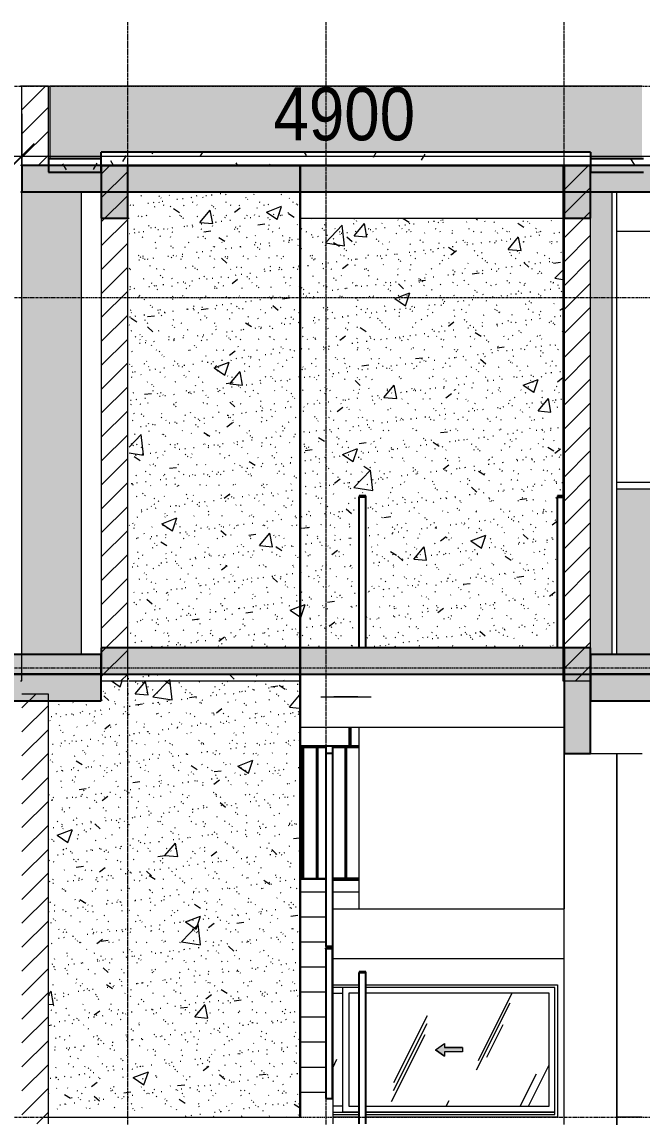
# Model space of a CAD drawing. Header units: millimetres. Extents: x 25061 to 259291, y -8723 to 35400.
# Drawn here: x 114153 to 118842, y 26000 to 34286 of the extents above; entities that cross this region are included whole.
import ezdxf

# ---------------------------------------------------------------- set-up
doc = ezdxf.new("R2010")
doc.units = ezdxf.units.MM
for name, pattern in [('1 NÉT CALL OUT', [6, 3, -3]), ('Centre', [31.75, 6.35, -4.7625, 15.875, -4.7625]), ('Grid Line', [22.225, 12.7, -3.175, 3.175, -3.175])]:
    doc.linetypes.add(name, pattern=pattern)
for name, color, linetype, lineweight in [('0-1', 7, 'Continuous', 5), ('A-ANNO-DIMS', 211, 'Continuous', 9), ('A-ANNO-DIMS-160', 211, 'Continuous', 9), ('A-DETL-GENF', 92, 'Continuous', 9), ('A-FLOR-1', 10, 'Continuous', 25), ('A-FLOR-3', 192, 'Continuous', 25), ('A-FLOR-LEVL-2', 51, 'Centre', 9), ('A-FLOR-PATT-1', 7, 'Continuous', 9), ('A-FLOR-PATT-3', 8, 'Continuous', 9), ('A-GLAZ', 151, 'Continuous', 9), ('A-GLAZ-1', 7, '1 NÉT CALL OUT', 9), ('A-GLAZ-2', 151, '1 NÉT CALL OUT', 9), ('A-WALL', 113, 'Continuous', 9), ('A-WALL-1', 113, 'Continuous', 18), ('A-WALL-PATT-3', 111, 'Continuous', 5), ('A-WALL-PATT-4', 111, 'Continuous', 9), ('E-LITE-EQPM', 33, 'Continuous', 9), ('I-WALL', 2, 'Continuous', 9), ('I-WALL-3', 2, 'Continuous', 18), ('S-BEAM-1', 12, 'Continuous', 5), ('S-BEAM-2', 10, 'Continuous', 25), ('S-BEAM-3', 7, 'Continuous', 9), ('S-COLS-1', 7, 'Continuous', 9), ('S-GRID-1', 1, 'Grid Line', 9), ('S-STRS', 31, 'Continuous', 9)]:
    doc.layers.add(name, color=color, linetype=linetype, lineweight=lineweight)
doc.styles.add('UTM Avo', font='', dxfattribs={"width": 0.9, "height": 400})
doc.styles.get('UTM Avo').set_extended_font_data('UTM Avo')
doc.dimstyles.new('1_Dim_chi_tiet_2_5', dxfattribs={"dimscale": 304.8, "dimtxt": 399.720379, "dimasz": 0.629921, "dimexe": 0.524934, "dimexo": 0.0625, "dimgap": 0.052493, "dimtad": 1, "dimdec": 0, "dimrnd": 5, "dimzin": 0, "dimdsep": 46, "dimtxsty": 'UTM Avo', "dimblk1": 'OBLIQUE', "dimblk2": 'OBLIQUE', "dimsah": 1, "dimcen": 0.09, "dimdle": 0.524934, "dimazin": 0, "dimtfac": 1, "dimtdec": 4, "dimtix": 1, "dimtmove": 0, "dimatfit": 3, "dimfxl": 1.049869, "dimfxlon": 1, "dimtvp": 1, "dimtolj": 1, "dimtzin": 0, "dimarcsym": 2})
pattern_1 = [(0, (81080.3, 14125), (650.24, 162.56), [53.645, -434.035, 53.645, -434.035, -2600.96]), (0, (81080.3, 14125), (650.24, 162.56), [-975.36, 53.645, -921.715, 53.645, -434.035, -1137.92]), (0, (81080.3, 14125), (650.24, 162.56), [-2438.4, 53.645, -271.475, 53.645, -759.155]), (120, (81324.14, 14206.28), (-465.9011, 481.84436), [53.645, -434.035, 53.645, -3034.995]), (120, (81324.14, 14206.28), (-465.9011, 481.84436), [-541.325, -434.035, 53.645, -921.715, -1625.6]), (120, (81324.14, 14206.28), (-465.9011, 481.84436), [-1950.72, 53.645, -434.035, 53.645, -1084.275]), (120, (81324.14, 14206.28), (-465.9011, 481.84436), [-2492.045, -271.475, 53.645, -759.155]), (240, (81405.42, 14531.4), (-184.3389, -644.40436), [53.645, -434.035, 53.645, -3034.995]), (240, (81405.42, 14531.4), (-184.3389, -644.40436), [-541.325, -434.035, 53.645, -921.715, -1625.6]), (240, (81405.42, 14531.4), (-184.3389, -644.40436), [-1950.72, 53.645, -434.035, 53.645, -1084.275]), (240, (81405.42, 14531.4), (-184.3389, -644.40436), [-2492.045, -271.475, 53.645, -759.155])]
pattern_2 = [(45, (81080.3, 14125), (-90.50967, 90.50967), [])]
pattern_3 = [(45, (81080.3, 14125), (-84.8528, 84.8528), [])]
pattern_4 = [(50, (81080.3, 14125), (1165.978, -102.01), [121.92, -1341.12]), (355, (81080.3, 14125), (-225.554, 1222.763), [97.536, -1072.896]), (100.451, (81177.5, 14116.5), (940.433, 1120.746), [103.616, -1139.776]), (46.184, (81080.3, 14450.1), (1734.906, -269.074), [182.88, -2011.68]), (96.636, (81224.9, 14427.7), (1519.38, 1583.536), [155.424, -1709.665]), (351.184, (81080.3, 14450.1), (1519.39, 1583.52), [146.304, -1609.344]), (21, (81242.9, 14368.8), (970.332, -654.498), [121.92, -1341.12]), (326, (81242.9, 14368.8), (395.533, 1178.804), [97.536, -1072.896]), (71.451, (81323.7, 14314.3), (1365.87, 524.296), [103.616, -1139.776]), (37.5, (81080.3, 14125), (19.767, 541.1527), [53.645, -1006.246, 53.645, -1035.507, -1076.96]), (37.5, (81080.3, 14125), (19.767, 541.1527), [-2149.043, 53.645, -1023.315]), (7.5, (81080.3, 14125), (427.646, 641.156), [53.645, -567.334, 53.645, -981.862, -410.464]), (7.5, (81080.3, 14125), (427.646, 641.156), [-1656.486, 53.645, -356.819]), (327.5, (80717.8, 14125), (867.782, -36.665), [53.645, -352.755, 53.645, -1214.323, -1682.496]), (327.5, (80717.8, 14125), (867.782, -36.665), [-1674.368, 53.645, -1628.85]), (317.5, (80555.2, 14125), (948.028, 162.731), [53.645, -474.675, 53.645, -788.416, -1194.816]), (317.5, (80555.2, 14125), (948.028, 162.731), [-1370.38, 53.645, -1141.17])]
pattern_5 = [(37.5, (81080.3, 14125), (-5.1206, 156.61216), [5.364, -118.181, 5.364, -132.812, -132.08]), (37.5, (81080.3, 14125), (-5.1206, 156.61216), [-261.722, 5.364, -126.716]), (7.5, (81080.3, 14125), (143.847, 229.3842), [5.364, -61.285, 5.364, -105.989, -42.672]), (7.5, (81080.3, 14125), (143.847, 229.3842), [-178.003, 5.364, -37.308]), (327.5, (80980.33, 14125), (253.11758, 0.46008), [5.364, -35.276, 5.364, -140.94, -191.008]), (327.5, (80980.33, 14125), (253.11758, 0.46008), [-186.944, 5.364, -185.644]), (317.5, (80980.33, 14125), (244.3381, 71.3376), [5.364, -14.956, 5.364, -90.546, -109.728]), (317.5, (80980.33, 14125), (244.3381, 71.3376), [-116.23, 5.364, -104.364])]
pattern_6 = [(63.435, (82989.9, 14236.3), (-0.002, 1625.6), [567.96, -3066.99]), (63.435, (81364.3, 14236.3), (-0.002, 1625.6), [567.96, -3066.99]), (63.435, (83768.1, 14550.35), (-0.002, 1625.6), [567.96, -3066.99]), (63.435, (82142.5, 14550.35), (-0.002, 1625.6), [567.96, -3066.99]), (63.435, (83650.3, 14439.5), (-0.002, 1625.6), [567.96, -3066.99]), (63.435, (82024.7, 14439.5), (-0.002, 1625.6), [567.96, -3066.99]), (63.435, (83530.26, 15074.4), (-0.002, 1625.6), [276.055, -3358.896]), (63.435, (81904.66, 15074.4), (-0.002, 1625.6), [276.055, -3358.896]), (63.435, (83451.74, 14976.15), (-0.002, 1625.6), [567.96, -3066.99]), (63.435, (81826.14, 14976.15), (-0.002, 1625.6), [567.96, -3066.99]), (63.435, (83465.6, 15046.7), (-0.002, 1625.6), [567.96, -3066.99]), (63.435, (81840, 15046.7), (-0.002, 1625.6), [567.96, -3066.99]), (63.435, (82809.74, 14737.2), (-0.002, 1625.6), [567.96, -3066.99]), (63.435, (81184.14, 14737.2), (-0.002, 1625.6), [567.96, -3066.99]), (63.435, (82823.6, 14820.35), (-0.002, 1625.6), [567.96, -3066.99]), (63.435, (81198, 14820.35), (-0.002, 1625.6), [567.96, -3066.99]), (63.435, (82827.3, 14880.3), (-0.002, 1625.6), [567.96, -3066.99]), (63.435, (81201.7, 14880.3), (-0.002, 1625.6), [567.96, -3066.99])]

# ---------------------------------------------------------------- blocks, each defined once
blk = doc.blocks.new('NCV_TKTC_KET CAU_rvt-1-TKCS_MẶT CẮT 1')
at = {"layer": 'A-FLOR-PATT-1'}
h = blk.add_hatch(color=256, dxfattribs=at)
h.paths.add_polyline_path([(41852.4, 33000), (46752.4, 33000), (46752.4, 33200), (41852.4, 33200)])
h.paths.add_polyline_path([(119052.6, 33000), (119052.6, 33200), (114152.6, 33200), (114152.6, 33000), (118741.2, 33000)])
h = blk.add_hatch(color=256, dxfattribs=at)
h.paths.add_polyline_path([(42452.6, 29350), (46152.6, 29350), (46152.6, 29550), (42452.6, 29550), (42452.6, 29517.7)])
h.paths.add_polyline_path([(118452.6, 29350), (118452.6, 29550), (114752.6, 29550), (114752.6, 29350), (118341.3, 29350)])
h = blk.add_hatch(color=256, dxfattribs=at)
h.paths.add_polyline_path([(33652.6, 29150), (42452.6, 29150), (42452.6, 29350), (33652.6, 29350), (33652.6, 29213.6)])
h.paths.add_polyline_path([(127252.6, 29150), (127252.6, 29350), (118452.6, 29350), (118452.6, 29150), (126740, 29150)])
h.paths.add_polyline_path([(46152.6, 29150), (54952.6, 29150), (54952.6, 29350), (46152.6, 29350), (46152.6, 29213.6)])
h.paths.add_polyline_path([(114752.6, 29150), (114752.6, 29350), (105952.6, 29350), (105952.6, 29150), (114741.9, 29150)])
at = {"layer": 'S-BEAM-1'}
for points in [[(114952.6, 32800), (114952.6, 33200), (114752.6, 33200), (114752.6, 32800)], [(118452.6, 32800), (118452.6, 33200), (118252.6, 33200), (118252.6, 32800)], [(118452.6, 28750), (118452.6, 29550), (118252.6, 29550), (118252.6, 28750), (118341.3, 28750)]]:
    blk.add_hatch(color=256, dxfattribs=at).paths.add_polyline_path(points)
at = {"layer": 'A-FLOR-1'}
for p, q in [((119052.6, 33200), (114152.6, 33200)), ((114152.6, 33200), (114152.6, 33000)), ((114152.6, 33000), (119052.6, 33000)), ((118452.6, 29550), (114752.6, 29550)), ((114752.6, 29550), (114752.6, 29350)), ((118452.6, 29350), (118452.6, 29550)), ((114752.6, 29350), (105952.6, 29350)), ((114752.6, 29150), (114752.6, 29350)), ((114752.6, 29350), (118452.6, 29350)), ((127252.6, 29350), (118452.6, 29350)), ((118452.6, 29350), (118452.6, 29150)), ((105952.6, 29150), (114752.6, 29150)), ((118452.6, 29150), (127252.6, 29150))]:
    blk.add_line(p, q, dxfattribs=at)
at = {"layer": 'S-BEAM-2'}
for p, q in [((114952.6, 33200), (114752.6, 33200)), ((114752.6, 33200), (114752.6, 32800)), ((114952.6, 32800), (114952.6, 33200)), ((118452.6, 33200), (118252.6, 33200)), ((118252.6, 33200), (118252.6, 32800)), ((118452.6, 32800), (118452.6, 33200)), ((114752.6, 32800), (114952.6, 32800)), ((118252.6, 32800), (118452.6, 32800)), ((118452.6, 29550), (118252.6, 29550)), ((118252.6, 29550), (118252.6, 28750)), ((118452.6, 28750), (118452.6, 29550)), ((118252.6, 28750), (118452.6, 28750))]:
    blk.add_line(p, q, dxfattribs=at)
at = {"layer": 'S-BEAM-3'}
for p, q in [((114952.6, 32800), (114962.6, 32800)), ((116262.6, 32800), (118242.6, 32800)), ((122542.6, 32700), (118652.6, 32700)), ((116262.6, 28950), (118252.6, 28950)), ((118452.6, 28750), (118842.5, 28750)), ((116262.6, 27800), (116452.2, 27800)), ((116502.6, 27200), (118252.6, 27200))]:
    blk.add_line(p, q, dxfattribs=at)
at = {"layer": 'S-COLS-1'}
for p, q in [((118652.6, 29500), (118652.6, 33000)), ((118252.6, 25950), (118252.6, 28750)), ((118652.6, 25900), (118652.6, 28750))]:
    blk.add_line(p, q, dxfattribs=at)
blk = doc.blocks.new('Railing - 10mm-758696-TKCS_MẶT CẮT 1')
at = {"layer": ''}
for p, q in [((44297.8, 27805.3), (44297.8, 28795.3)), ((44307.8, 28795.3), (44307.8, 27805.3))]:
    blk.add_line(p, q, dxfattribs=at)
blk = doc.blocks.new('Railing - 50 x 10mm-3757195-TKCS_MẶT CẮT 1')
at = {"layer": ''}
for p, q in [((42703.4, 30691.3), (42662.6, 30691.3)), ((42703.4, 29550), (42703.4, 30691.3))]:
    blk.add_line(p, q, dxfattribs=at)
blk = doc.blocks.new('Railing - Railing-947890-TKCS_MẶT CẮT 1')
at = {"layer": ''}
blk.add_line((116262.6, 27805.3), (116452.2, 27805.3), dxfattribs=at)
at = {"extrusion": (0, 0, -1), "zscale": -1}
for name, p in [('Railing - 50 x 10mm-3757195-TKCS_MẶT CẮT 1', (-160905.1, 0)), ('Railing - 10mm-758696-TKCS_MẶT CẮT 1', (-160580.2, 0)), ('Railing - 10mm-758696-TKCS_MẶT CẮT 1', (-160688.5, 0)), ('Railing - 10mm-758696-TKCS_MẶT CẮT 1', (-160905.1, 0))]:
    blk.add_blockref(name, p, dxfattribs=at)
blk = doc.blocks.new('Railing - 50 x 10mm-V9-TKCS_MẶT CẮT 1')
at = {"layer": ''}
for p, q in [((44152.6, 30691.3), (44202.6, 30691.3)), ((44152.6, 29550), (44152.6, 30691.3)), ((44202.6, 29550), (44202.6, 30691.3))]:
    blk.add_line(p, q, dxfattribs=at)
blk = doc.blocks.new('Railing - 50 x 10mm-3757193-TKCS_MẶT CẮT 1')
at = {"layer": ''}
for p, q in [((44403, 27277.1), (44403, 27273.5)), ((44403, 27273.5), (44453, 27273.5)), ((44403, 26139.5), (44403, 27273.5)), ((44453, 27273.5), (44453, 27277.1)), ((44453, 27273.5), (44453, 26139.5)), ((44453, 26139.5), (44403, 26139.5))]:
    blk.add_line(p, q, dxfattribs=at)
blk = doc.blocks.new('Railing - Railing-947894-TKCS_MẶT CẮT 1')
at = {"layer": ''}
for p, q in [((116702.2, 27805.3), (116502.2, 27805.3)), ((116502.2, 27795.3), (116702.2, 27795.3))]:
    blk.add_line(p, q, dxfattribs=at)
at = {"extrusion": (0, 0, -1), "zscale": -1}
for name in ['Railing - 50 x 10mm-V9-TKCS_MẶT CẮT 1', 'Railing - 50 x 10mm-3757193-TKCS_MẶT CẮT 1']:
    blk.add_blockref(name, (-160905.1, 0), dxfattribs=at)
blk = doc.blocks.new('Top Rail Type - Top Rail_Internal_-947906-TKCS_MẶT CẮT 1')
at = {"layer": ''}
for p, q in [((118242.6, 30700), (118201.8, 30700)), ((118201.8, 30700), (118201.8, 30691.3)), ((116452.2, 28805.3), (116262.6, 28805.3)), ((116452.2, 28795.3), (116262.6, 28795.3)), ((116702.2, 28805.3), (116637.6, 28805.3)), ((116702.2, 28795.3), (116637.6, 28795.3))]:
    blk.add_line(p, q, dxfattribs=at)
blk = doc.blocks.new('Top Rail Type - Top Rail_Internal_-947922-TKCS_MẶT CẮT 1')
at = {"layer": ''}
for p, q in [((116752.6, 30700), (116702.6, 30700)), ((116702.6, 30700), (116702.6, 30691.3)), ((116752.6, 30691.3), (116752.6, 30700)), ((116627.6, 28950), (116627.6, 28805.3)), ((116637.6, 28950), (116637.6, 28795.3)), ((116452.2, 28750.9), (116452.2, 28805.3)), ((116502.2, 28805.3), (116452.2, 28805.3)), ((116502.2, 28805.3), (116502.2, 28750.9)), ((116577.2, 28805.3), (116502.2, 28805.3)), ((116577.2, 28795.3), (116502.2, 28795.3)), ((116627.6, 28805.3), (116577.2, 28805.3)), ((116637.6, 28795.3), (116577.2, 28795.3)), ((116452.2, 27289.5), (116452.2, 28750.9)), ((116502.2, 28750.9), (116452.2, 28750.9)), ((116502.2, 28750.9), (116502.2, 27289.5)), ((116452.2, 27289.5), (116452.2, 27277.1)), ((116502.2, 27289.5), (116452.2, 27289.5)), ((116452.2, 27277.1), (116502.2, 27277.1)), ((116502.2, 27277.1), (116502.2, 27289.5))]:
    blk.add_line(p, q, dxfattribs=at)
blk = doc.blocks.new('Railing - 50 x 10mm-952828-TKCS_MẶT CẮT 1')
at = {"layer": ''}
for p, q in [((44152.6, 27091.3), (44202.6, 27091.3)), ((44152.6, 25950), (44152.6, 27091.3)), ((44202.6, 25950), (44202.6, 27091.3))]:
    blk.add_line(p, q, dxfattribs=at)
blk = doc.blocks.new('Railing - 50 x 10mm-952826-TKCS_MẶT CẮT 1')
at = {"layer": ''}
for p, q in [((44403, 23876.5), (44403, 23872.9)), ((44403, 23872.9), (44453, 23872.9)), ((44403, 22738.9), (44403, 23872.9)), ((44453, 23872.9), (44453, 23876.5)), ((44453, 23872.9), (44453, 22738.9)), ((44453, 22738.9), (44403, 22738.9))]:
    blk.add_line(p, q, dxfattribs=at)
blk = doc.blocks.new('Railing - Railing-948113-TKCS_MẶT CẮT 1')
at = {"layer": ''}
for p, q in [((116702.2, 24400), (116502.2, 24400)), ((116502.2, 24390), (116702.2, 24390))]:
    blk.add_line(p, q, dxfattribs=at)
at = {"extrusion": (0, 0, -1), "zscale": -1}
for name in ['Railing - 50 x 10mm-952828-TKCS_MẶT CẮT 1', 'Railing - 50 x 10mm-952826-TKCS_MẶT CẮT 1']:
    blk.add_blockref(name, (-160905.1, 0), dxfattribs=at)
blk = doc.blocks.new('Top Rail Type - Top Rail_Internal_-948122-TKCS_MẶT CẮT 1')
at = {"layer": ''}
for p, q in [((116752.6, 10100), (116702.6, 10100)), ((116702.6, 10100), (116702.6, 10091.3)), ((116752.6, 10091.3), (116752.6, 10100)), ((116452.2, 6888.9), (116452.2, 8350)), ((116502.2, 8350), (116502.2, 6888.9)), ((116452.2, 6888.9), (116452.2, 6876.5)), ((116502.2, 6888.9), (116452.2, 6888.9)), ((116502.2, 6876.5), (116502.2, 6888.9)), ((116452.2, 6876.5), (116502.2, 6876.5))]:
    blk.add_line(p, q, dxfattribs=at)
blk = doc.blocks.new('1_FAMILY RVT - W01-WxH 1000x3200-V122-TKCS_MẶT CẮT 1')
at = {"layer": 'A-GLAZ'}
h = blk.add_hatch(dxfattribs=at)
h.set_pattern_fill('FP_2', color=256, style=0, pattern_type=2)
h.set_pattern_definition(pattern_6)
h.paths.add_polyline_path([(116541.6, 26082.6), (116580.3, 26082.6), (116580.3, 26936.5), (116502.6, 26936.5), (116502.6, 26082.6)])
h = blk.add_hatch(dxfattribs=at)
h.set_pattern_fill('FP_2', color=256, style=0, pattern_type=2)
h.set_pattern_definition(pattern_6)
h.paths.add_polyline_path([(117348.1, 26082.6), (118139.1, 26082.6), (118139.1, 26936.5), (116752.6, 26936.5), (116752.6, 26082.6), (117280.3, 26082.6)])
h.paths.add_polyline_path([(116624.8, 26082.6), (116702.6, 26082.6), (116702.6, 26936.5), (116624.8, 26936.5), (116624.8, 26087.6)])
h.paths.add_polyline_path([(117348.1, 26462.1), (117280.3, 26509.5), (117348.1, 26557), (117348.1, 26526.5), (117483.5, 26526.5), (117483.5, 26492.6), (117348.1, 26492.6)])
at = {"layer": 'A-GLAZ-2'}
blk.add_hatch(color=256, dxfattribs=at).paths.add_polyline_path([(117348.1, 26462.1), (117348.1, 26492.6), (117483.5, 26492.6), (117483.5, 26526.5), (117348.1, 26526.5), (117348.1, 26557), (117280.3, 26509.5)])
at = {"layer": 'A-DETL-GENF'}
for p, q in [((117280.3, 26509.5), (117348.1, 26557)), ((117280.3, 26509.5), (117348.1, 26557)), ((117348.1, 26557), (117348.1, 26526.5)), ((117348.1, 26557), (117348.1, 26526.5)), ((117348.1, 26526.5), (117483.5, 26526.5)), ((117483.5, 26526.5), (117348.1, 26526.5)), ((117483.5, 26526.5), (117483.5, 26492.6)), ((117483.5, 26526.5), (117483.5, 26492.6)), ((117348.1, 26462.1), (117280.3, 26509.5)), ((117280.3, 26509.5), (117348.1, 26462.1)), ((117483.5, 26492.6), (117348.1, 26492.6)), ((117348.1, 26492.6), (117348.1, 26462.1)), ((117483.5, 26492.6), (117348.1, 26492.6)), ((117348.1, 26492.6), (117348.1, 26462.1))]:
    blk.add_line(p, q, dxfattribs=at)
at = {"layer": 'A-GLAZ'}
for p, q in [((116502.6, 27000), (116702.6, 27000)), ((116702.6, 26981), (116502.6, 26981)), ((116502.6, 26936.5), (116580.3, 26936.5)), ((116580.3, 26038.1), (116580.3, 26981)), ((116702.6, 26936.5), (116624.8, 26936.5)), ((116624.8, 26936.5), (116624.8, 26082.6)), ((116752.6, 27000), (118202.6, 27000)), ((118183.5, 26981), (116752.6, 26981)), ((118139.1, 26936.5), (116752.6, 26936.5)), ((118139.1, 26082.6), (118139.1, 26936.5)), ((118183.5, 26019), (118183.5, 26981)), ((118202.6, 27000), (118202.6, 26000)), ((116580.3, 26082.6), (116502.6, 26082.6)), ((116502.6, 26038.1), (116702.6, 26038.1)), ((116502.6, 26019), (116702.6, 26019)), ((116702.6, 26038.1), (116580.3, 26038.1)), ((116624.8, 26082.6), (116702.6, 26082.6)), ((116752.6, 26082.6), (118139.1, 26082.6)), ((116752.6, 26038.1), (118183.5, 26038.1)), ((118183.5, 26038.1), (116752.6, 26038.1)), ((116752.6, 26019), (118183.5, 26019)), ((116702.6, 26000), (116502.6, 26000)), ((118202.6, 26000), (116752.6, 26000))]:
    blk.add_line(p, q, dxfattribs=at)
blk = doc.blocks.new('LIC_03 - LIC_03-ĐÈN LED ỐP TRẦN CHỐNG BỤI_ 1x24w_ ÁNH SÁNG TRẮNG 6000k-4362326-TKCS_MẶT CẮT 1')
at = {"layer": 'E-LITE-EQPM'}
for p, q in [((116412.6, 29180), (116792.6, 29180)), ((116692.6, 29180), (116512.6, 29180)), ((116512.6, 29180), (116692.6, 29180)), ((116741.5, 29180), (116741.5, 29180))]:
    blk.add_line(p, q, dxfattribs=at)
blk = doc.blocks.new('DIMBLOCK46-TKCS_MẶT CẮT 1')
at = {"layer": 'A-ANNO-DIMS-160'}
for p, q in [((105952.6, 33590.3), (105952.6, 33110.3)), ((105952.6, 33270.3), (105952.6, 33590.3)), ((114152.6, 33590.3), (114152.6, 33110.3)), ((114152.6, 33270.3), (114152.6, 33590.3)), ((105792.6, 33270.3), (114152.6, 33270.3))]:
    blk.add_line(p, q, dxfattribs=at)
at = {"layer": 'A-ANNO-DIMS-160', "lineweight": 25}
for p, q in [((105952.6, 33270.3), (106048.6, 33366.3)), ((114152.6, 33270.3), (114248.6, 33366.3)), ((105952.6, 33270.3), (105856.6, 33174.3)), ((114152.6, 33270.3), (114056.6, 33174.3))]:
    blk.add_line(p, q, dxfattribs=at)
at = {"layer": 'A-ANNO-DIMS-160', "color": 0, "insert": (109504.8, 33789.9), "char_height": 400, "width": 1314.636, "attachment_point": 1, "line_spacing_factor": 1.110334, "style": 'UTM Avo'}
blk.add_mtext('8200', dxfattribs=at)
blk = doc.blocks.new('_Oblique')
at = {"color": 0, "linetype": 'ByBlock', "lineweight": -2}
blk.add_line((-0.5, -0.5), (0.5, 0.5), dxfattribs=at)
blk = doc.blocks.new('DIMBLOCK47-TKCS_MẶT CẮT 1')
at = {"layer": 'A-ANNO-DIMS-160'}
for p, q in [((114152.6, 33590.3), (114152.6, 33110.3)), ((114152.6, 33270.3), (114152.6, 33590.3)), ((119052.6, 33590.3), (119052.6, 33110.3)), ((119052.6, 33270.3), (119052.6, 33590.3)), ((114152.6, 33270.3), (119052.6, 33270.3))]:
    blk.add_line(p, q, dxfattribs=at)
at = {"layer": 'A-ANNO-DIMS-160', "lineweight": 25}
for p, q in [((114152.6, 33270.3), (114248.6, 33366.3)), ((119052.6, 33270.3), (119148.6, 33366.3)), ((114152.6, 33270.3), (114056.6, 33174.3)), ((119052.6, 33270.3), (118956.6, 33174.3))]:
    blk.add_line(p, q, dxfattribs=at)
at = {"layer": 'A-ANNO-DIMS-160', "color": 0, "insert": (116054.8, 33789.9), "char_height": 400, "width": 1314.636, "attachment_point": 1, "line_spacing_factor": 1.110334, "style": 'UTM Avo'}
blk.add_mtext('4900', dxfattribs=at)

msp = doc.modelspace()

# ---------------------------------------------------------------- hatches: boundary and pattern name
at = {"layer": 'A-FLOR-PATT-3'}
h = msp.add_hatch(dxfattribs=at)
h.set_pattern_fill('FP_1', color=256, style=0, pattern_type=2)
h.set_pattern_definition(pattern_1)
h.paths.add_polyline_path([(114752.6, 33150), (114752.6, 33250), (114352.6, 33250), (114352.6, 33150)])
h.paths.add_polyline_path([(118852.6, 33150), (118852.6, 33250), (118452.6, 33250), (118452.6, 33150), (118741.2, 33150)])
h = msp.add_hatch(dxfattribs=at)
h.set_pattern_fill('FP_1', color=256, style=0, pattern_type=2)
h.set_pattern_definition(pattern_1)
h.paths.add_polyline_path([(114752.6, 33200), (118452.6, 33200), (118452.6, 33300), (114752.6, 33300)])
h = msp.add_hatch(dxfattribs=at)
h.set_pattern_fill('FP_1', color=256, style=0, pattern_type=2)
h.set_pattern_definition(pattern_1)
h.paths.add_polyline_path([(54751.6, 29350), (54752.6, 29350), (54751.6, 29500), (46152.6, 29500), (46152.6, 29350), (51552.1, 29350)])
h.paths.add_polyline_path([(127052.6, 29350), (127052.6, 29500), (118452.6, 29500), (118452.6, 29350), (125140.2, 29350)])
h.paths.add_polyline_path([(35554.7, 29350), (42452.6, 29350), (42452.6, 29500), (33852.6, 29500), (33852.6, 29350)])
h.paths.add_polyline_path([(114752.6, 29350), (114752.6, 29500), (106152.6, 29500), (106152.6, 29350), (112342.3, 29350)])
at = {"layer": 'A-WALL-PATT-3'}
for points in [[(114152.6, 29500), (114602.4, 29500), (114602.4, 33000), (114152.6, 33000), (114152.6, 31646.4)], [(118469.7, 29500), (118602.6, 29500), (118602.6, 33000), (118452.6, 33000), (118452.6, 29500), (118462.6, 29500)], [(118602.6, 29500), (118612.6, 29500), (118612.6, 33000), (118602.6, 33000), (118602.6, 29821.8)], [(118652.6, 29500), (122542.6, 29500), (122542.6, 30750), (118652.6, 30750), (118652.6, 29550)]]:
    msp.add_hatch(color=256, dxfattribs=at).paths.add_polyline_path(points)
at = {"layer": 'A-WALL-PATT-4'}
h = msp.add_hatch(dxfattribs=at)
h.set_pattern_fill('FP_8', color=256, style=0, pattern_type=2)
h.set_pattern_definition(pattern_2)
h.paths.add_polyline_path([(114352.6, 33200), (114352.6, 33800), (114152.6, 33800), (114152.6, 33200)])
msp.add_hatch(color=256, dxfattribs=at).paths.add_polyline_path([(118842.6, 33250), (118842.6, 33800), (114362.6, 33800), (114362.6, 33250), (114752.6, 33250), (114752.6, 33300), (118452.6, 33300), (118452.6, 33250), (118741.2, 33250)])
h = msp.add_hatch(dxfattribs=at)
h.set_pattern_fill('FP_8', color=256, style=0, pattern_type=2)
h.set_pattern_definition(pattern_2)
h.paths.add_polyline_path([(114952.6, 29300), (114952.6, 33200), (114752.6, 33200), (114752.6, 29300)])
h = msp.add_hatch(dxfattribs=at)
h.set_pattern_fill('FP_3', color=256, style=0, pattern_type=2)
h.set_pattern_definition(pattern_3)
h.paths.add_polyline_path([(116262.6, 29300), (116262.6, 33200), (116252.6, 33200), (116252.6, 29300)])
h = msp.add_hatch(dxfattribs=at)
h.set_pattern_fill('FP_3', color=256, style=0, pattern_type=2)
h.set_pattern_definition(pattern_3)
h.paths.add_polyline_path([(118242.6, 29300), (118252.6, 29300), (118252.6, 33200), (118242.6, 33200), (118242.6, 29821.8)])
h = msp.add_hatch(dxfattribs=at)
h.set_pattern_fill('FP_8', color=256, style=0, pattern_type=2)
h.set_pattern_definition(pattern_2)
h.paths.add_polyline_path([(118452.6, 29300), (118452.6, 33200), (118252.6, 33200), (118252.6, 29300), (118341.3, 29300)])
h = msp.add_hatch(dxfattribs=at)
h.set_pattern_fill('FP_4', color=256, style=0, pattern_type=2)
h.set_pattern_definition(pattern_4)
h.paths.add_polyline_path([(114962.6, 29300), (116252.6, 29300.2), (116252.6, 29350), (114962.6, 29350)])
h.paths.add_polyline_path([(115541.8, 29550), (116252.6, 29550), (116252.6, 33000), (114962.6, 33000), (114962.6, 29550)])
h = msp.add_hatch(dxfattribs=at)
h.set_pattern_fill('FP_5', color=256, style=0, pattern_type=2)
h.set_pattern_definition(pattern_5)
h.paths.add_polyline_path([(114962.6, 29300), (116252.6, 29300.2), (116252.6, 29350), (114962.6, 29350)])
h.paths.add_polyline_path([(115541.8, 29550), (116252.6, 29550), (116252.6, 33000), (114962.6, 33000), (114962.6, 29550)])
h = msp.add_hatch(dxfattribs=at)
h.set_pattern_fill('FP_4', color=256, style=0, pattern_type=2)
h.set_pattern_definition(pattern_4)
h.paths.add_polyline_path([(116262.6, 29550), (116702.6, 29550), (116702.6, 30700), (116752.6, 30700), (116752.6, 29550), (118201.8, 29550), (118201.8, 30700), (118242.6, 30700), (118242.6, 32800), (116262.6, 32800), (116262.6, 31646.4)])
h = msp.add_hatch(dxfattribs=at)
h.set_pattern_fill('FP_5', color=256, style=0, pattern_type=2)
h.set_pattern_definition(pattern_5)
h.paths.add_polyline_path([(116262.6, 29550), (116702.6, 29550), (116702.6, 30700), (116752.6, 30700), (116752.6, 29550), (118201.8, 29550), (118201.8, 30700), (118242.6, 30700), (118242.6, 32800), (116262.6, 32800), (116262.6, 31646.4)])
h = msp.add_hatch(dxfattribs=at)
h.set_pattern_fill('FP_4', color=256, style=0, pattern_type=2)
h.set_pattern_definition(pattern_4)
h.paths.add_polyline_path([(116252.6, 26000), (116252.6, 29350), (114952.6, 29350), (114952.6, 29300), (114752.6, 29300), (114752.6, 29150), (114352.6, 29150), (114352.6, 26000), (115541.8, 26000)])
h = msp.add_hatch(dxfattribs=at)
h.set_pattern_fill('FP_5', color=256, style=0, pattern_type=2)
h.set_pattern_definition(pattern_5)
h.paths.add_polyline_path([(116252.6, 26000), (116252.6, 29350), (114952.6, 29350), (114952.6, 29300), (114752.6, 29300), (114752.6, 29150), (114352.6, 29150), (114352.6, 26000), (115541.8, 26000)])
h = msp.add_hatch(dxfattribs=at)
h.set_pattern_fill('FP_3', color=256, style=0, pattern_type=2)
h.set_pattern_definition(pattern_3)
h.paths.add_polyline_path([(116252.6, 26000), (116262.6, 26000), (116262.6, 29400), (116252.6, 29400), (116252.6, 26780.7)])
h = msp.add_hatch(dxfattribs=at)
h.set_pattern_fill('FP_8', color=256, style=0, pattern_type=2)
h.set_pattern_definition(pattern_2)
h.paths.add_polyline_path([(114352.6, 25950), (114352.6, 29200), (114152.6, 29200), (114152.6, 25950)])

# ---------------------------------------------------------------- linework, layer by layer
at = {"layer": 'A-FLOR-3'}
for p, q in [((114752.6, 33250), (114352.6, 33250)), ((114352.6, 33250), (114352.6, 33150)), ((118452.6, 33300), (114752.6, 33300)), ((114752.6, 33150), (114752.6, 33300)), ((118452.6, 33300), (118452.6, 33150)), ((118852.6, 33250), (118452.6, 33250)), ((114352.6, 33150), (114752.6, 33150)), ((114752.6, 33200), (118452.6, 33200)), ((118452.6, 33150), (118852.6, 33150)), ((114752.6, 29500), (106152.6, 29500)), ((114752.6, 29350), (114752.6, 29500)), ((127052.6, 29500), (118452.6, 29500)), ((118452.6, 29500), (118452.6, 29350)), ((106152.6, 29350), (114752.6, 29350)), ((118452.6, 29350), (127052.6, 29350))]:
    msp.add_line(p, q, dxfattribs=at)
at = {"layer": 'A-FLOR-LEVL-2'}
for p, q in [((25061.1, 33800), (134152.6, 33800)), ((25061.1, 32200), (134152.6, 32200)), ((25061.1, 29400), (134152.6, 29400)), ((25061.1, 26000), (134152.6, 26000))]:
    msp.add_line(p, q, dxfattribs=at)
at = {"layer": 'A-WALL'}
for p, q in [((118842.6, 33800), (114362.6, 33800)), ((114362.6, 33800), (114362.6, 33250)), ((122542.6, 30800), (118652.6, 30800)), ((118652.6, 28750), (118652.6, 25900)), ((116502.6, 27000), (116702.6, 27000)), ((116752.6, 27000), (118202.6, 27000)), ((118202.6, 27000), (118202.6, 26000)), ((116702.6, 26000), (116502.6, 26000)), ((118202.6, 26000), (116752.6, 26000)), ((118842.5, 26000), (118652.6, 26000))]:
    msp.add_line(p, q, dxfattribs=at)
at = {"layer": 'A-WALL-1'}
for p, q in [((114352.6, 33800), (114152.6, 33800)), ((114352.6, 33250), (114352.6, 33800)), ((114152.6, 33200), (114352.6, 33200)), ((114752.6, 33200), (114752.6, 29300)), ((114952.6, 29300), (114952.6, 33200)), ((118252.6, 33200), (118252.6, 29300)), ((118452.6, 29300), (118452.6, 33200)), ((114752.6, 29300), (114952.6, 29300)), ((118252.6, 29300), (118452.6, 29300)), ((114352.6, 29200), (114152.6, 29200)), ((114352.6, 25950), (114352.6, 29200))]:
    msp.add_line(p, q, dxfattribs=at)
at = {"layer": 'I-WALL'}
for p, q in [((114602.4, 29500), (114602.4, 33000)), ((118612.6, 33000), (118612.6, 29500)), ((126842.6, 30750), (118652.6, 30750)), ((114962.6, 29300), (116252.6, 29300)), ((114352.6, 26000), (116252.6, 26000))]:
    msp.add_line(p, q, dxfattribs=at)
at = {"layer": 'I-WALL-3'}
for p, q in [((114152.6, 33800), (114142.6, 33800)), ((114152.6, 29300), (114152.6, 33800)), ((114152.6, 33200), (114142.6, 33200)), ((116252.6, 33200), (116252.6, 29300)), ((116262.6, 29300), (116262.6, 33200)), ((118242.6, 33200), (118242.6, 29300)), ((118252.6, 29300), (118252.6, 33200)), ((114142.6, 33000), (114152.6, 33000)), ((116262.6, 29400), (116252.6, 29400)), ((116252.6, 29400), (116252.6, 26000)), ((116262.6, 26000), (116262.6, 29400)), ((114142.6, 29300), (114152.6, 29300)), ((116252.6, 29300), (116262.6, 29300)), ((118242.6, 29300), (118252.6, 29300)), ((116252.6, 26000), (116262.6, 26000))]:
    msp.add_line(p, q, dxfattribs=at)
at = {"layer": 'S-GRID-1'}
for p, q in [((114952.6, 30285.9), (114952.6, 34285.9)), ((116452.6, 30285.9), (116452.6, 34285.9)), ((118252.6, 30285.9), (118252.6, 34285.9)), ((114952.6, -3283.1), (114952.6, 30285.9)), ((116452.6, -3283.1), (116452.6, 30285.9)), ((118252.6, -3283.1), (118252.6, 30285.9))]:
    msp.add_line(p, q, dxfattribs=at)
at = {"layer": 'S-STRS'}
for p, q in [((116702.2, 28846), (116702.2, 28950)), ((118252.2, 28950.1), (118252.2, 28846)), ((116702.2, 28656.5), (116702.2, 28846)), ((118252.2, 28846), (118252.2, 28656.5)), ((116702.2, 28467), (116702.2, 28656.5)), ((118252.2, 28656.5), (118252.2, 28467)), ((116702.2, 28277.6), (116702.2, 28467)), ((118252.2, 28467), (118252.2, 28277.6)), ((116702.2, 28088.1), (116702.2, 28277.6)), ((118252.2, 28277.6), (118252.2, 28088.1)), ((116702.2, 27898.6), (116702.2, 28088.1)), ((118252.2, 28088.1), (118252.2, 27898.6)), ((116702.2, 27709.1), (116702.2, 27898.6)), ((118252.2, 27898.6), (118252.2, 27709.1)), ((116262.6, 27705.3), (116452.2, 27705.3)), ((116502.6, 27705.3), (116702.2, 27705.3)), ((116702.2, 27575.3), (116702.2, 27709.1)), ((118252.2, 27709.1), (118252.2, 27575.3)), ((116262.6, 27515.8), (116452.2, 27515.8)), ((116502.6, 27515.8), (116502.6, 27575.3)), ((116502.6, 27575.3), (116702.2, 27575.3)), ((116502.6, 27515.8), (116502.6, 27326.3)), ((116702.2, 27575.3), (118252.2, 27575.3)), ((116262.6, 27326.3), (116452.2, 27326.3)), ((116502.6, 27326.3), (116502.6, 27136.8)), ((116262.6, 27136.8), (116452.2, 27136.8)), ((116502.6, 27136.8), (116502.6, 26947.4)), ((116262.6, 26947.4), (116452.2, 26947.4)), ((116502.6, 26947.4), (116502.6, 26757.9)), ((116262.6, 26757.9), (116452.2, 26757.9)), ((116502.6, 26757.9), (116502.6, 26568.4)), ((116262.6, 26568.4), (116452.2, 26568.4)), ((116502.6, 26568.4), (116502.6, 26378.9)), ((116262.6, 26378.9), (116452.2, 26378.9)), ((116502.6, 26378.9), (116502.6, 26189.5)), ((116262.6, 26189.5), (116452.2, 26189.5)), ((116502.6, 26189.5), (116502.6, 25950))]:
    msp.add_line(p, q, dxfattribs=at)

# ---------------------------------------------------------------- block references
at = {"layer": ''}
for name, p in [('Top Rail Type - Top Rail_Internal_-947906-TKCS_MẶT CẮT 1', (0, 0)), ('Railing - Railing-947890-TKCS_MẶT CẮT 1', (0, 0)), ('Top Rail Type - Top Rail_Internal_-947922-TKCS_MẶT CẮT 1', (0, 0)), ('Railing - Railing-947894-TKCS_MẶT CẮT 1', (0, 0)), ('Top Rail Type - Top Rail_Internal_-948122-TKCS_MẶT CẮT 1', (0, 17000)), ('Railing - Railing-948113-TKCS_MẶT CẮT 1', (0, 0))]:
    msp.add_blockref(name, p, dxfattribs=at)
at = {"layer": '0-1'}
msp.add_blockref('NCV_TKTC_KET CAU_rvt-1-TKCS_MẶT CẮT 1', (0, 0), dxfattribs=at)
at = {"layer": 'A-GLAZ-1'}
msp.add_blockref('1_FAMILY RVT - W01-WxH 1000x3200-V122-TKCS_MẶT CẮT 1', (0, 0), dxfattribs=at)
at = {"layer": 'E-LITE-EQPM'}
msp.add_blockref('LIC_03 - LIC_03-ĐÈN LED ỐP TRẦN CHỐNG BỤI_ 1x24w_ ÁNH SÁNG TRẮNG 6000k-4362326-TKCS_MẶT CẮT 1', (0, 0), dxfattribs=at)

# ---------------------------------------------------------------- dimensions: what is measured, and where the dimension line sits
at = {"layer": 'A-ANNO-DIMS'}
for base, p1, p2, override, picture, middle in [((114152.6, 33270.3), (105952.6, 33590.3), (114152.6, 33590.3), {"dimpost": '<>', "dimfxl": 8200}, 'DIMBLOCK46-TKCS_MẶT CẮT 1', (110052.6, 33493.3)), ((119052.6, 33270.3), (114152.6, 33590.3), (119052.6, 33590.3), {"dimpost": '<>', "dimfxl": 4900}, 'DIMBLOCK47-TKCS_MẶT CẮT 1', (116602.6, 33493.3))]:
    dim = msp.add_linear_dim(base=base, p1=p1, p2=p2, dimstyle='1_Dim_chi_tiet_2_5', override=override, dxfattribs=at)
    dim.commit()
    dim.dimension.update_dxf_attribs({"geometry": picture, "text_midpoint": middle})

doc.saveas('drawing.dxf')
